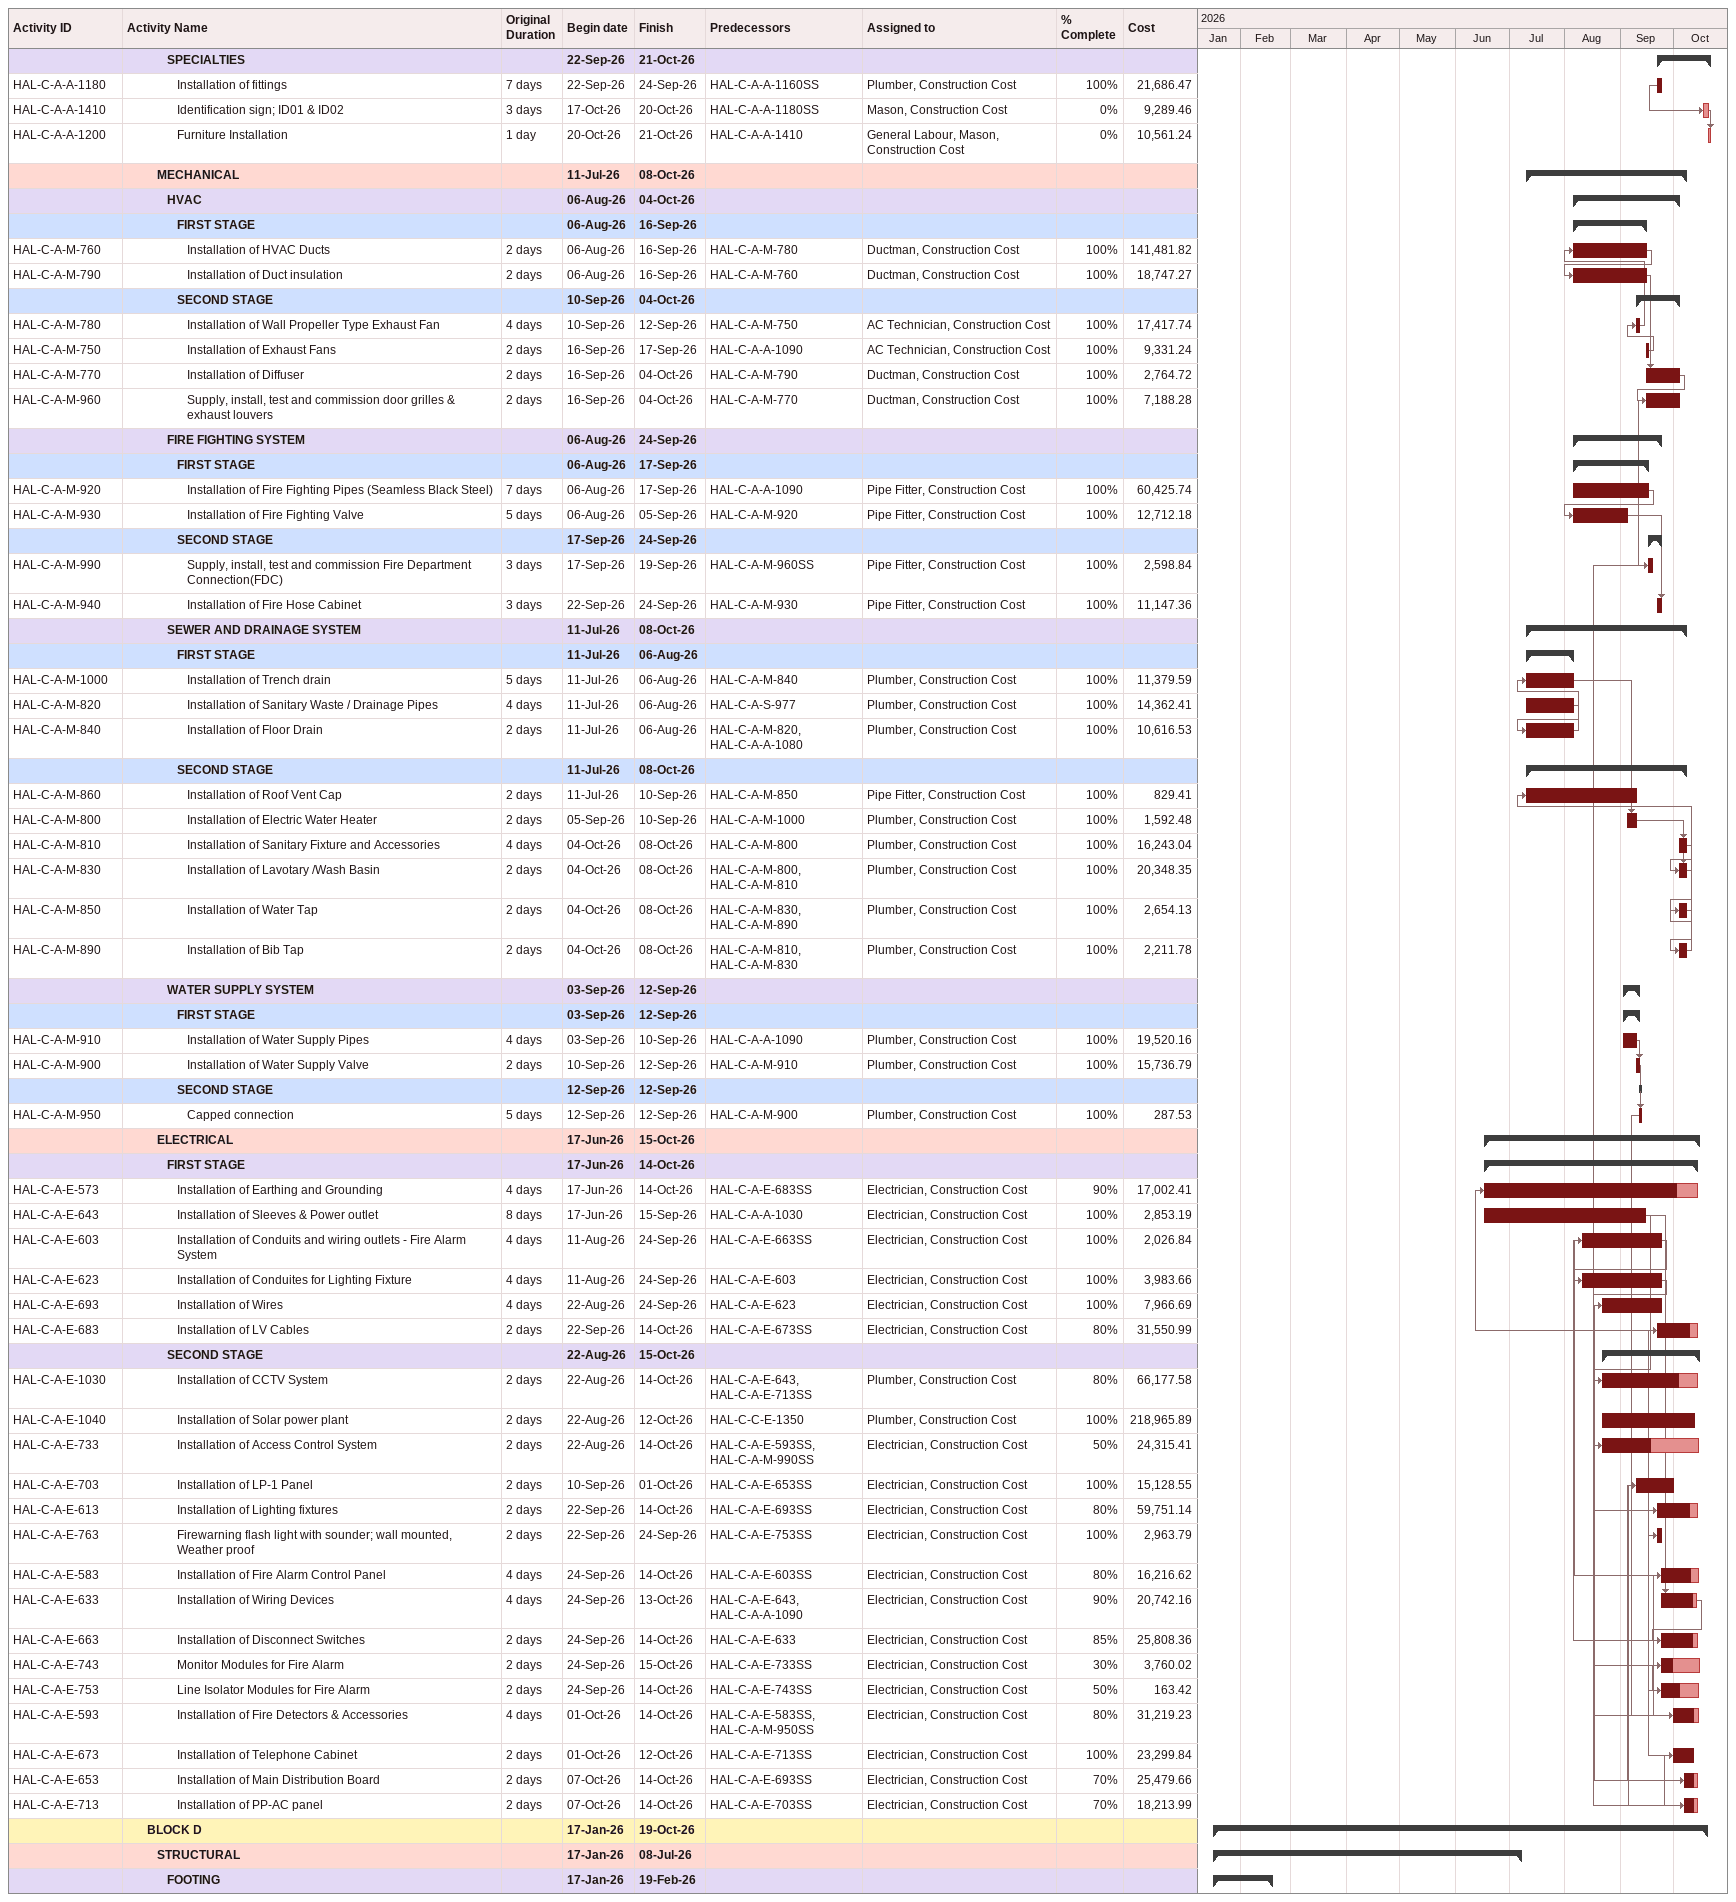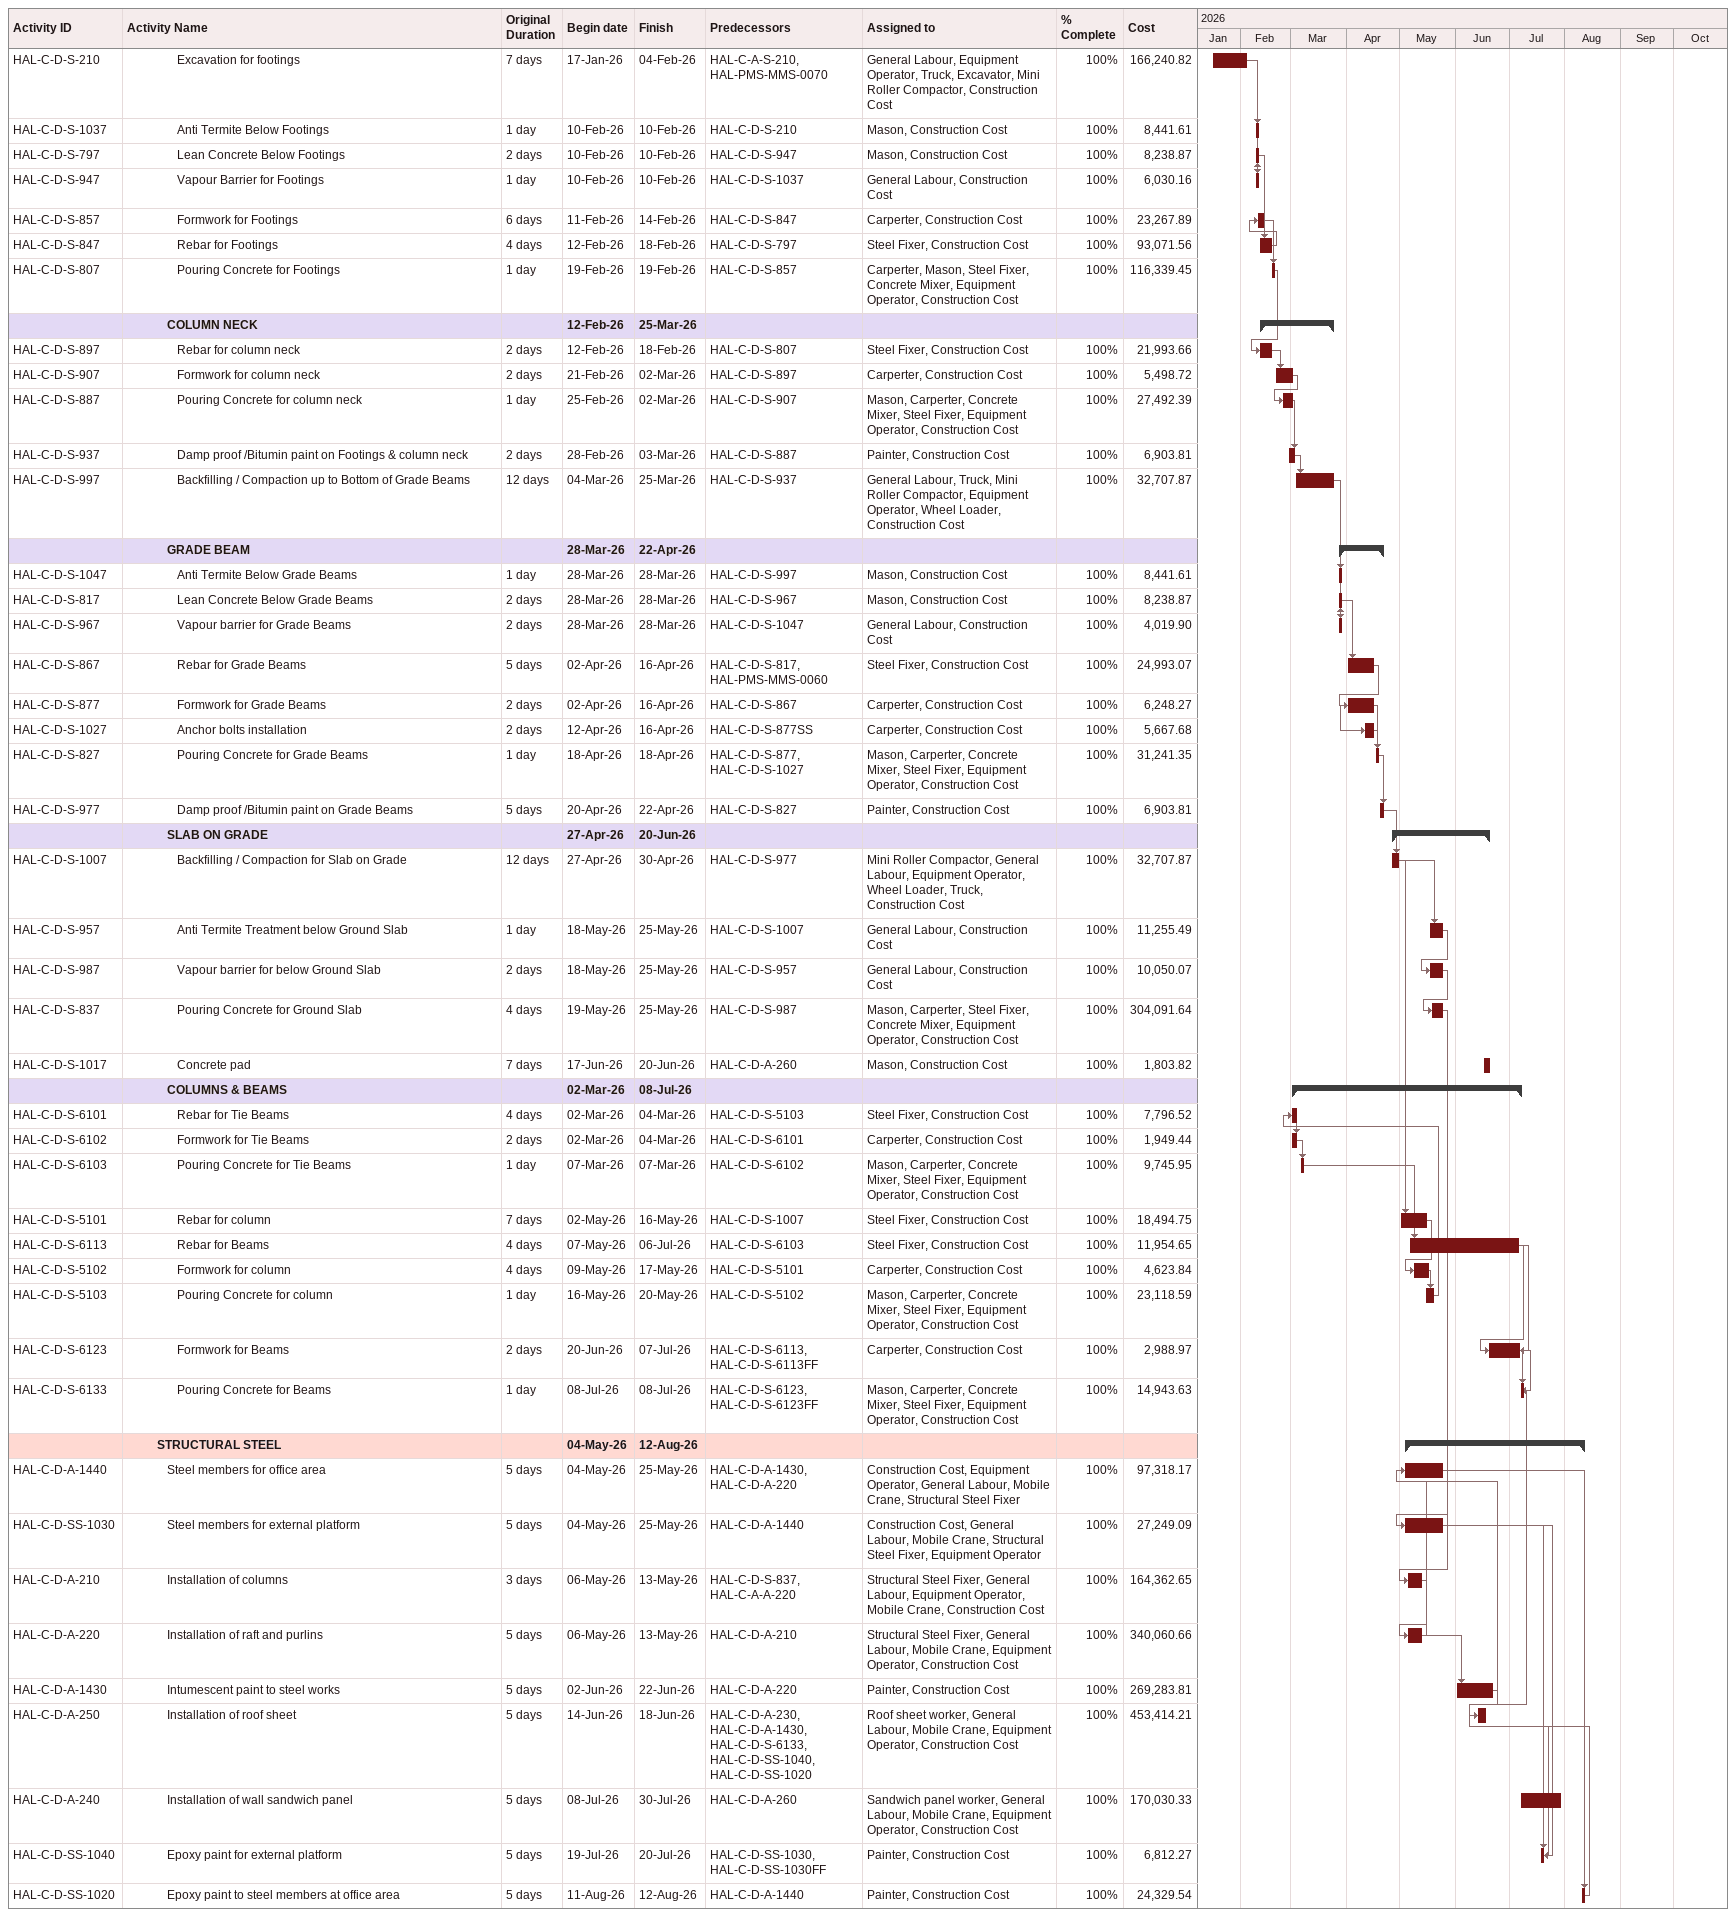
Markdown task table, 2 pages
| ID | Level | Task | Original duration | Start | Finish | Predecessors | Resources | % complete | Cost |
|---|---|---|---|---|---|---|---|---|---|
|  | 5 | **SPECIALTIES** |  | 2026-09-22 | 2026-10-21 |  |  |  |  |
| HAL-C-A-A-1180 | 6 | Installation of fittings | 7d | 2026-09-22 | 2026-09-24 | HAL-C-A-A-1160SS | Plumber, Construction Cost | 100 | 21686.47 |
| HAL-C-A-A-1410 | 6 | Identification sign; ID01 & ID02 | 3d | 2026-10-17 | 2026-10-20 | HAL-C-A-A-1180SS | Mason, Construction Cost | 0 | 9289.46 |
| HAL-C-A-A-1200 | 6 | Furniture Installation | 1d | 2026-10-20 | 2026-10-21 | HAL-C-A-A-1410 | General Labour, Mason, Construction Cost | 0 | 10561.24 |
|  | 4 | **MECHANICAL** |  | 2026-07-11 | 2026-10-08 |  |  |  |  |
|  | 5 | **HVAC** |  | 2026-08-06 | 2026-10-04 |  |  |  |  |
|  | 6 | **FIRST STAGE** |  | 2026-08-06 | 2026-09-16 |  |  |  |  |
| HAL-C-A-M-760 | 7 | Installation of HVAC Ducts | 2d | 2026-08-06 | 2026-09-16 | HAL-C-A-M-780 | Ductman, Construction Cost | 100 | 141481.82 |
| HAL-C-A-M-790 | 7 | Installation of Duct insulation | 2d | 2026-08-06 | 2026-09-16 | HAL-C-A-M-760 | Ductman, Construction Cost | 100 | 18747.27 |
|  | 6 | **SECOND STAGE** |  | 2026-09-10 | 2026-10-04 |  |  |  |  |
| HAL-C-A-M-780 | 7 | Installation of Wall Propeller Type Exhaust Fan | 4d | 2026-09-10 | 2026-09-12 | HAL-C-A-M-750 | AC Technician, Construction Cost | 100 | 17417.74 |
| HAL-C-A-M-750 | 7 | Installation of Exhaust Fans | 2d | 2026-09-16 | 2026-09-17 | HAL-C-A-A-1090 | AC Technician, Construction Cost | 100 | 9331.24 |
| HAL-C-A-M-770 | 7 | Installation of Diffuser | 2d | 2026-09-16 | 2026-10-04 | HAL-C-A-M-790 | Ductman, Construction Cost | 100 | 2764.72 |
| HAL-C-A-M-960 | 7 | Supply, install, test and commission door grilles & exhaust louvers | 2d | 2026-09-16 | 2026-10-04 | HAL-C-A-M-770 | Ductman, Construction Cost | 100 | 7188.28 |
|  | 5 | **FIRE FIGHTING SYSTEM** |  | 2026-08-06 | 2026-09-24 |  |  |  |  |
|  | 6 | **FIRST STAGE** |  | 2026-08-06 | 2026-09-17 |  |  |  |  |
| HAL-C-A-M-920 | 7 | Installation of Fire Fighting Pipes (Seamless Black Steel) | 7d | 2026-08-06 | 2026-09-17 | HAL-C-A-A-1090 | Pipe Fitter, Construction Cost | 100 | 60425.74 |
| HAL-C-A-M-930 | 7 | Installation of Fire Fighting Valve | 5d | 2026-08-06 | 2026-09-05 | HAL-C-A-M-920 | Pipe Fitter, Construction Cost | 100 | 12712.18 |
|  | 6 | **SECOND STAGE** |  | 2026-09-17 | 2026-09-24 |  |  |  |  |
| HAL-C-A-M-990 | 7 | Supply, install, test and commission Fire Department Connection(FDC) | 3d | 2026-09-17 | 2026-09-19 | HAL-C-A-M-960SS | Pipe Fitter, Construction Cost | 100 | 2598.84 |
| HAL-C-A-M-940 | 7 | Installation of Fire Hose Cabinet | 3d | 2026-09-22 | 2026-09-24 | HAL-C-A-M-930 | Pipe Fitter, Construction Cost | 100 | 11147.36 |
|  | 5 | **SEWER AND DRAINAGE SYSTEM** |  | 2026-07-11 | 2026-10-08 |  |  |  |  |
|  | 6 | **FIRST STAGE** |  | 2026-07-11 | 2026-08-06 |  |  |  |  |
| HAL-C-A-M-1000 | 7 | Installation of Trench drain | 5d | 2026-07-11 | 2026-08-06 | HAL-C-A-M-840 | Plumber, Construction Cost | 100 | 11379.59 |
| HAL-C-A-M-820 | 7 | Installation of Sanitary Waste / Drainage Pipes | 4d | 2026-07-11 | 2026-08-06 | HAL-C-A-S-977 | Plumber, Construction Cost | 100 | 14362.41 |
| HAL-C-A-M-840 | 7 | Installation of Floor Drain | 2d | 2026-07-11 | 2026-08-06 | HAL-C-A-M-820, HAL-C-A-A-1080 | Plumber, Construction Cost | 100 | 10616.53 |
|  | 6 | **SECOND STAGE** |  | 2026-07-11 | 2026-10-08 |  |  |  |  |
| HAL-C-A-M-860 | 7 | Installation of Roof Vent Cap | 2d | 2026-07-11 | 2026-09-10 | HAL-C-A-M-850 | Pipe Fitter, Construction Cost | 100 | 829.41 |
| HAL-C-A-M-800 | 7 | Installation of Electric Water Heater | 2d | 2026-09-05 | 2026-09-10 | HAL-C-A-M-1000 | Plumber, Construction Cost | 100 | 1592.48 |
| HAL-C-A-M-810 | 7 | Installation of Sanitary Fixture and Accessories | 4d | 2026-10-04 | 2026-10-08 | HAL-C-A-M-800 | Plumber, Construction Cost | 100 | 16243.04 |
| HAL-C-A-M-830 | 7 | Installation of Lavotary /Wash Basin | 2d | 2026-10-04 | 2026-10-08 | HAL-C-A-M-800, HAL-C-A-M-810 | Plumber, Construction Cost | 100 | 20348.35 |
| HAL-C-A-M-850 | 7 | Installation of Water Tap | 2d | 2026-10-04 | 2026-10-08 | HAL-C-A-M-830, HAL-C-A-M-890 | Plumber, Construction Cost | 100 | 2654.13 |
| HAL-C-A-M-890 | 7 | Installation of Bib Tap | 2d | 2026-10-04 | 2026-10-08 | HAL-C-A-M-810, HAL-C-A-M-830 | Plumber, Construction Cost | 100 | 2211.78 |
|  | 5 | **WATER SUPPLY SYSTEM** |  | 2026-09-03 | 2026-09-12 |  |  |  |  |
|  | 6 | **FIRST STAGE** |  | 2026-09-03 | 2026-09-12 |  |  |  |  |
| HAL-C-A-M-910 | 7 | Installation of Water Supply Pipes | 4d | 2026-09-03 | 2026-09-10 | HAL-C-A-A-1090 | Plumber, Construction Cost | 100 | 19520.16 |
| HAL-C-A-M-900 | 7 | Installation of Water Supply Valve | 2d | 2026-09-10 | 2026-09-12 | HAL-C-A-M-910 | Plumber, Construction Cost | 100 | 15736.79 |
|  | 6 | **SECOND STAGE** |  | 2026-09-12 | 2026-09-12 |  |  |  |  |
| HAL-C-A-M-950 | 7 | Capped connection | 5d | 2026-09-12 | 2026-09-12 | HAL-C-A-M-900 | Plumber, Construction Cost | 100 | 287.53 |
|  | 4 | **ELECTRICAL** |  | 2026-06-17 | 2026-10-15 |  |  |  |  |
|  | 5 | **FIRST STAGE** |  | 2026-06-17 | 2026-10-14 |  |  |  |  |
| HAL-C-A-E-573 | 6 | Installation of Earthing and Grounding | 4d | 2026-06-17 | 2026-10-14 | HAL-C-A-E-683SS | Electrician, Construction Cost | 90 | 17002.41 |
| HAL-C-A-E-643 | 6 | Installation of Sleeves & Power outlet | 8d | 2026-06-17 | 2026-09-15 | HAL-C-A-A-1030 | Electrician, Construction Cost | 100 | 2853.19 |
| HAL-C-A-E-603 | 6 | Installation of Conduits and wiring outlets - Fire Alarm System | 4d | 2026-08-11 | 2026-09-24 | HAL-C-A-E-663SS | Electrician, Construction Cost | 100 | 2026.84 |
| HAL-C-A-E-623 | 6 | Installation of Conduites for Lighting Fixture | 4d | 2026-08-11 | 2026-09-24 | HAL-C-A-E-603 | Electrician, Construction Cost | 100 | 3983.66 |
| HAL-C-A-E-693 | 6 | Installation of Wires | 4d | 2026-08-22 | 2026-09-24 | HAL-C-A-E-623 | Electrician, Construction Cost | 100 | 7966.69 |
| HAL-C-A-E-683 | 6 | Installation of LV Cables | 2d | 2026-09-22 | 2026-10-14 | HAL-C-A-E-673SS | Electrician, Construction Cost | 80 | 31550.99 |
|  | 5 | **SECOND STAGE** |  | 2026-08-22 | 2026-10-15 |  |  |  |  |
| HAL-C-A-E-1030 | 6 | Installation of CCTV System | 2d | 2026-08-22 | 2026-10-14 | HAL-C-A-E-643, HAL-C-A-E-713SS | Plumber, Construction Cost | 80 | 66177.58 |
| HAL-C-A-E-1040 | 6 | Installation of Solar power plant | 2d | 2026-08-22 | 2026-10-12 | HAL-C-C-E-1350 | Plumber, Construction Cost | 100 | 218965.89 |
| HAL-C-A-E-733 | 6 | Installation of Access Control System | 2d | 2026-08-22 | 2026-10-14 | HAL-C-A-E-593SS, HAL-C-A-M-990SS | Electrician, Construction Cost | 50 | 24315.41 |
| HAL-C-A-E-703 | 6 | Installation of LP-1 Panel | 2d | 2026-09-10 | 2026-10-01 | HAL-C-A-E-653SS | Electrician, Construction Cost | 100 | 15128.55 |
| HAL-C-A-E-613 | 6 | Installation of Lighting fixtures | 2d | 2026-09-22 | 2026-10-14 | HAL-C-A-E-693SS | Electrician, Construction Cost | 80 | 59751.14 |
| HAL-C-A-E-763 | 6 | Firewarning flash light with sounder; wall mounted, Weather proof | 2d | 2026-09-22 | 2026-09-24 | HAL-C-A-E-753SS | Electrician, Construction Cost | 100 | 2963.79 |
| HAL-C-A-E-583 | 6 | Installation of Fire Alarm Control Panel | 4d | 2026-09-24 | 2026-10-14 | HAL-C-A-E-603SS | Electrician, Construction Cost | 80 | 16216.62 |
| HAL-C-A-E-633 | 6 | Installation of Wiring Devices | 4d | 2026-09-24 | 2026-10-13 | HAL-C-A-E-643, HAL-C-A-A-1090 | Electrician, Construction Cost | 90 | 20742.16 |
| HAL-C-A-E-663 | 6 | Installation of Disconnect Switches | 2d | 2026-09-24 | 2026-10-14 | HAL-C-A-E-633 | Electrician, Construction Cost | 85 | 25808.36 |
| HAL-C-A-E-743 | 6 | Monitor Modules for Fire Alarm | 2d | 2026-09-24 | 2026-10-15 | HAL-C-A-E-733SS | Electrician, Construction Cost | 30 | 3760.02 |
| HAL-C-A-E-753 | 6 | Line Isolator Modules for Fire Alarm | 2d | 2026-09-24 | 2026-10-14 | HAL-C-A-E-743SS | Electrician, Construction Cost | 50 | 163.42 |
| HAL-C-A-E-593 | 6 | Installation of Fire Detectors & Accessories | 4d | 2026-10-01 | 2026-10-14 | HAL-C-A-E-583SS, HAL-C-A-M-950SS | Electrician, Construction Cost | 80 | 31219.23 |
| HAL-C-A-E-673 | 6 | Installation of Telephone Cabinet | 2d | 2026-10-01 | 2026-10-12 | HAL-C-A-E-713SS | Electrician, Construction Cost | 100 | 23299.84 |
| HAL-C-A-E-653 | 6 | Installation of Main Distribution Board | 2d | 2026-10-07 | 2026-10-14 | HAL-C-A-E-693SS | Electrician, Construction Cost | 70 | 25479.66 |
| HAL-C-A-E-713 | 6 | Installation of PP-AC panel | 2d | 2026-10-07 | 2026-10-14 | HAL-C-A-E-703SS | Electrician, Construction Cost | 70 | 18213.99 |
|  | 3 | **BLOCK D** |  | 2026-01-17 | 2026-10-19 |  |  |  |  |
|  | 4 | **STRUCTURAL** |  | 2026-01-17 | 2026-07-08 |  |  |  |  |
|  | 5 | **FOOTING** |  | 2026-01-17 | 2026-02-19 |  |  |  |  |
| HAL-C-D-S-210 | 6 | Excavation for footings | 7d | 2026-01-17 | 2026-02-04 | HAL-C-A-S-210, HAL-PMS-MMS-0070 | General Labour, Equipment Operator, Truck, Excavator, Mini Roller Compactor, Construction Cost | 100 | 166240.82 |
| HAL-C-D-S-1037 | 6 | Anti Termite Below Footings | 1d | 2026-02-10 | 2026-02-10 | HAL-C-D-S-210 | Mason, Construction Cost | 100 | 8441.61 |
| HAL-C-D-S-797 | 6 | Lean Concrete Below Footings | 2d | 2026-02-10 | 2026-02-10 | HAL-C-D-S-947 | Mason, Construction Cost | 100 | 8238.87 |
| HAL-C-D-S-947 | 6 | Vapour Barrier for Footings | 1d | 2026-02-10 | 2026-02-10 | HAL-C-D-S-1037 | General Labour, Construction Cost | 100 | 6030.16 |
| HAL-C-D-S-857 | 6 | Formwork for Footings | 6d | 2026-02-11 | 2026-02-14 | HAL-C-D-S-847 | Carperter, Construction Cost | 100 | 23267.89 |
| HAL-C-D-S-847 | 6 | Rebar for Footings | 4d | 2026-02-12 | 2026-02-18 | HAL-C-D-S-797 | Steel Fixer, Construction Cost | 100 | 93071.56 |
| HAL-C-D-S-807 | 6 | Pouring Concrete for Footings | 1d | 2026-02-19 | 2026-02-19 | HAL-C-D-S-857 | Carperter, Mason, Steel Fixer, Concrete Mixer, Equipment Operator, Construction Cost | 100 | 116339.45 |
|  | 5 | **COLUMN NECK** |  | 2026-02-12 | 2026-03-25 |  |  |  |  |
| HAL-C-D-S-897 | 6 | Rebar for column neck | 2d | 2026-02-12 | 2026-02-18 | HAL-C-D-S-807 | Steel Fixer, Construction Cost | 100 | 21993.66 |
| HAL-C-D-S-907 | 6 | Formwork for column neck | 2d | 2026-02-21 | 2026-03-02 | HAL-C-D-S-897 | Carperter, Construction Cost | 100 | 5498.72 |
| HAL-C-D-S-887 | 6 | Pouring Concrete for column neck | 1d | 2026-02-25 | 2026-03-02 | HAL-C-D-S-907 | Mason, Carperter, Concrete Mixer, Steel Fixer, Equipment Operator, Construction Cost | 100 | 27492.39 |
| HAL-C-D-S-937 | 6 | Damp proof /Bitumin paint on Footings & column neck | 2d | 2026-02-28 | 2026-03-03 | HAL-C-D-S-887 | Painter, Construction Cost | 100 | 6903.81 |
| HAL-C-D-S-997 | 6 | Backfilling / Compaction up to Bottom of Grade Beams | 12d | 2026-03-04 | 2026-03-25 | HAL-C-D-S-937 | General Labour, Truck, Mini Roller Compactor, Equipment Operator, Wheel Loader, Construction Cost | 100 | 32707.87 |
|  | 5 | **GRADE BEAM** |  | 2026-03-28 | 2026-04-22 |  |  |  |  |
| HAL-C-D-S-1047 | 6 | Anti Termite Below Grade Beams | 1d | 2026-03-28 | 2026-03-28 | HAL-C-D-S-997 | Mason, Construction Cost | 100 | 8441.61 |
| HAL-C-D-S-817 | 6 | Lean Concrete Below Grade Beams | 2d | 2026-03-28 | 2026-03-28 | HAL-C-D-S-967 | Mason, Construction Cost | 100 | 8238.87 |
| HAL-C-D-S-967 | 6 | Vapour barrier for Grade Beams | 2d | 2026-03-28 | 2026-03-28 | HAL-C-D-S-1047 | General Labour, Construction Cost | 100 | 4019.90 |
| HAL-C-D-S-867 | 6 | Rebar for Grade Beams | 5d | 2026-04-02 | 2026-04-16 | HAL-C-D-S-817, HAL-PMS-MMS-0060 | Steel Fixer, Construction Cost | 100 | 24993.07 |
| HAL-C-D-S-877 | 6 | Formwork for Grade Beams | 2d | 2026-04-02 | 2026-04-16 | HAL-C-D-S-867 | Carperter, Construction Cost | 100 | 6248.27 |
| HAL-C-D-S-1027 | 6 | Anchor bolts installation | 2d | 2026-04-12 | 2026-04-16 | HAL-C-D-S-877SS | Carperter, Construction Cost | 100 | 5667.68 |
| HAL-C-D-S-827 | 6 | Pouring Concrete for Grade Beams | 1d | 2026-04-18 | 2026-04-18 | HAL-C-D-S-877, HAL-C-D-S-1027 | Mason, Carperter, Concrete Mixer, Steel Fixer, Equipment Operator, Construction Cost | 100 | 31241.35 |
| HAL-C-D-S-977 | 6 | Damp proof /Bitumin paint on Grade Beams | 5d | 2026-04-20 | 2026-04-22 | HAL-C-D-S-827 | Painter, Construction Cost | 100 | 6903.81 |
|  | 5 | **SLAB ON GRADE** |  | 2026-04-27 | 2026-06-20 |  |  |  |  |
| HAL-C-D-S-1007 | 6 | Backfilling / Compaction for Slab on Grade | 12d | 2026-04-27 | 2026-04-30 | HAL-C-D-S-977 | Mini Roller Compactor, General Labour, Equipment Operator, Wheel Loader, Truck, Construction Cost | 100 | 32707.87 |
| HAL-C-D-S-957 | 6 | Anti Termite Treatment below Ground Slab | 1d | 2026-05-18 | 2026-05-25 | HAL-C-D-S-1007 | General Labour, Construction Cost | 100 | 11255.49 |
| HAL-C-D-S-987 | 6 | Vapour barrier for below Ground Slab | 2d | 2026-05-18 | 2026-05-25 | HAL-C-D-S-957 | General Labour, Construction Cost | 100 | 10050.07 |
| HAL-C-D-S-837 | 6 | Pouring Concrete for Ground Slab | 4d | 2026-05-19 | 2026-05-25 | HAL-C-D-S-987 | Mason, Carperter, Steel Fixer, Concrete Mixer, Equipment Operator, Construction Cost | 100 | 304091.64 |
| HAL-C-D-S-1017 | 6 | Concrete pad | 7d | 2026-06-17 | 2026-06-20 | HAL-C-D-A-260 | Mason, Construction Cost | 100 | 1803.82 |
|  | 5 | **COLUMNS & BEAMS** |  | 2026-03-02 | 2026-07-08 |  |  |  |  |
| HAL-C-D-S-6101 | 6 | Rebar for Tie Beams | 4d | 2026-03-02 | 2026-03-04 | HAL-C-D-S-5103 | Steel Fixer, Construction Cost | 100 | 7796.52 |
| HAL-C-D-S-6102 | 6 | Formwork for Tie Beams | 2d | 2026-03-02 | 2026-03-04 | HAL-C-D-S-6101 | Carperter, Construction Cost | 100 | 1949.44 |
| HAL-C-D-S-6103 | 6 | Pouring Concrete for Tie Beams | 1d | 2026-03-07 | 2026-03-07 | HAL-C-D-S-6102 | Mason, Carperter, Concrete Mixer, Steel Fixer, Equipment Operator, Construction Cost | 100 | 9745.95 |
| HAL-C-D-S-5101 | 6 | Rebar for column | 7d | 2026-05-02 | 2026-05-16 | HAL-C-D-S-1007 | Steel Fixer, Construction Cost | 100 | 18494.75 |
| HAL-C-D-S-6113 | 6 | Rebar for Beams | 4d | 2026-05-07 | 2026-07-06 | HAL-C-D-S-6103 | Steel Fixer, Construction Cost | 100 | 11954.65 |
| HAL-C-D-S-5102 | 6 | Formwork for column | 4d | 2026-05-09 | 2026-05-17 | HAL-C-D-S-5101 | Carperter, Construction Cost | 100 | 4623.84 |
| HAL-C-D-S-5103 | 6 | Pouring Concrete for column | 1d | 2026-05-16 | 2026-05-20 | HAL-C-D-S-5102 | Mason, Carperter, Concrete Mixer, Steel Fixer, Equipment Operator, Construction Cost | 100 | 23118.59 |
| HAL-C-D-S-6123 | 6 | Formwork for Beams | 2d | 2026-06-20 | 2026-07-07 | HAL-C-D-S-6113, HAL-C-D-S-6113FF | Carperter, Construction Cost | 100 | 2988.97 |
| HAL-C-D-S-6133 | 6 | Pouring Concrete for Beams | 1d | 2026-07-08 | 2026-07-08 | HAL-C-D-S-6123, HAL-C-D-S-6123FF | Mason, Carperter, Concrete Mixer, Steel Fixer, Equipment Operator, Construction Cost | 100 | 14943.63 |
|  | 4 | **STRUCTURAL STEEL** |  | 2026-05-04 | 2026-08-12 |  |  |  |  |
| HAL-C-D-A-1440 | 5 | Steel members for office area | 5d | 2026-05-04 | 2026-05-25 | HAL-C-D-A-1430, HAL-C-D-A-220 | Construction Cost, Equipment Operator, General Labour, Mobile Crane, Structural Steel Fixer | 100 | 97318.17 |
| HAL-C-D-SS-1030 | 5 | Steel members for external platform | 5d | 2026-05-04 | 2026-05-25 | HAL-C-D-A-1440 | Construction Cost, General Labour, Mobile Crane, Structural Steel Fixer, Equipment Operator | 100 | 27249.09 |
| HAL-C-D-A-210 | 5 | Installation of columns | 3d | 2026-05-06 | 2026-05-13 | HAL-C-D-S-837, HAL-C-A-A-220 | Structural Steel Fixer, General Labour, Equipment Operator, Mobile Crane, Construction Cost | 100 | 164362.65 |
| HAL-C-D-A-220 | 5 | Installation of raft and purlins | 5d | 2026-05-06 | 2026-05-13 | HAL-C-D-A-210 | Structural Steel Fixer, General Labour, Mobile Crane, Equipment Operator, Construction Cost | 100 | 340060.66 |
| HAL-C-D-A-1430 | 5 | Intumescent paint to steel works | 5d | 2026-06-02 | 2026-06-22 | HAL-C-D-A-220 | Painter, Construction Cost | 100 | 269283.81 |
| HAL-C-D-A-250 | 5 | Installation of roof sheet | 5d | 2026-06-14 | 2026-06-18 | HAL-C-D-A-230, HAL-C-D-A-1430, HAL-C-D-S-6133, HAL-C-D-SS-1040, HAL-C-D-SS-1020 | Roof sheet worker, General Labour, Mobile Crane, Equipment Operator, Construction Cost | 100 | 453414.21 |
| HAL-C-D-A-240 | 5 | Installation of wall sandwich panel | 5d | 2026-07-08 | 2026-07-30 | HAL-C-D-A-260 | Sandwich panel worker, General Labour, Mobile Crane, Equipment Operator, Construction Cost | 100 | 170030.33 |
| HAL-C-D-SS-1040 | 5 | Epoxy paint for external platform | 5d | 2026-07-19 | 2026-07-20 | HAL-C-D-SS-1030, HAL-C-D-SS-1030FF | Painter, Construction Cost | 100 | 6812.27 |
| HAL-C-D-SS-1020 | 5 | Epoxy paint to steel members at office area | 5d | 2026-08-11 | 2026-08-12 | HAL-C-D-A-1440 | Painter, Construction Cost | 100 | 24329.54 |
